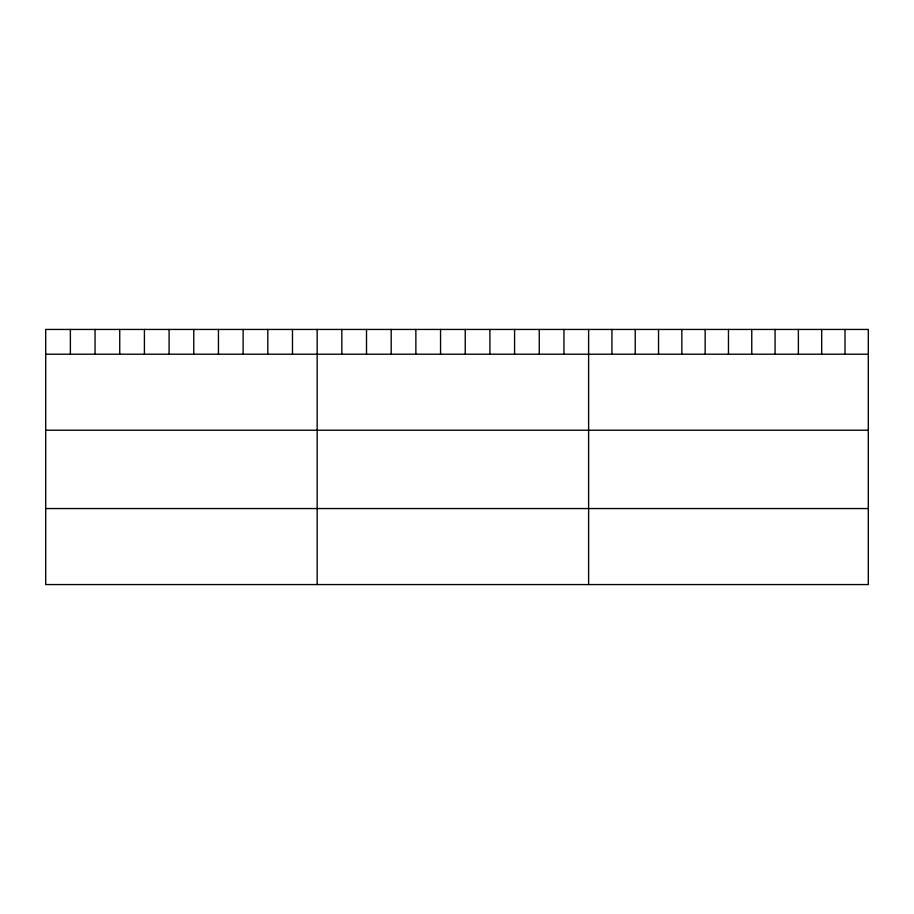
<?xml version="1.0" encoding="UTF-8"?>
<svg xmlns="http://www.w3.org/2000/svg" width="914" height="914" viewBox="0 0 914 914"><rect width="100%" height="100%" fill="white"/><g stroke="black" fill="none" stroke-linecap="round" stroke-linejoin="round"><path stroke-width="1.37" d="M868.3 354.209L868.3 584.56L45.7 584.56L45.7 329.44L868.3 329.44L868.3 354.209L45.7 354.209M45.7 430.231L868.3 430.231M45.7 508.55L868.3 508.55M844.993 329.44L844.993 354.209M821.686 329.44L821.686 354.209M798.379 329.44L798.379 354.209M775.072 329.44L775.072 354.209M751.765 329.44L751.765 354.209M728.458 329.44L728.458 354.209M705.151 329.44L705.151 354.209M681.844 329.44L681.844 354.209M658.537 329.44L658.537 354.209M635.23 329.44L635.23 354.209M611.923 329.44L611.923 354.209M588.616 329.44L588.616 584.56M563.938 329.44L563.938 354.209M539.26 329.44L539.26 354.209M514.582 329.44L514.582 354.209M489.904 329.44L489.904 354.209M465.226 329.44L465.226 354.209M440.548 329.44L440.548 354.209M415.87 329.44L415.87 354.209M391.192 329.44L391.192 354.209M366.514 329.44L366.514 354.209M341.836 329.44L341.836 354.209M317.158 329.44L317.158 584.56M292.48 329.44L292.48 354.209M267.802 329.44L267.802 354.209M243.124 329.44L243.124 354.209M218.446 329.44L218.446 354.209M193.768 329.44L193.768 354.209M169.09 329.44L169.09 354.209M144.412 329.44L144.412 354.209M119.734 329.44L119.734 354.209M95.056 329.44L95.056 354.209M70.378 329.44L70.378 354.209"/></g></svg>
